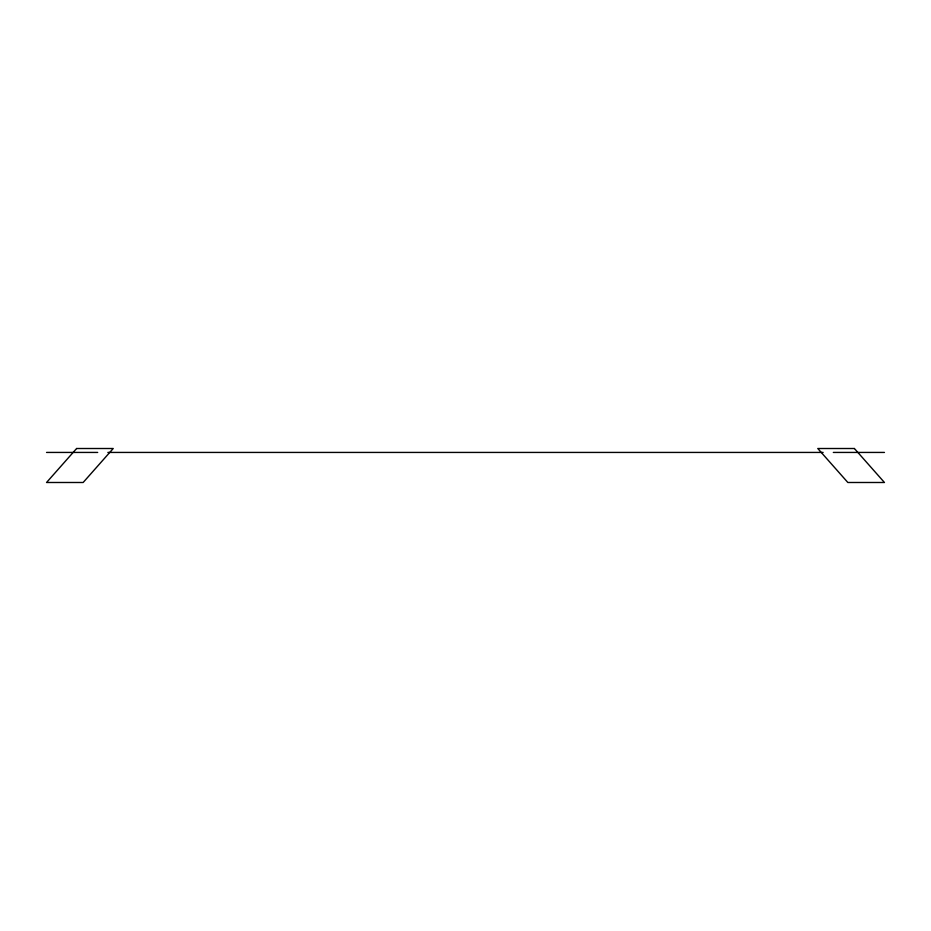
<?xml version="1.0" encoding="UTF-8"?>
<svg xmlns="http://www.w3.org/2000/svg" width="931" height="931" viewBox="0 0 931 931"><rect width="100%" height="100%" fill="white"/><g stroke="black" fill="none" stroke-linecap="round" stroke-linejoin="round"><path stroke-width="1.4" d="M46.55 452.431L97.685 452.431M107.868 452.431L823.132 452.431M833.315 452.431L884.45 452.431M76.61 448.509L46.55 482.491L83.15 482.491L113.221 448.509L76.61 448.509M854.39 448.509L817.779 448.509L847.85 482.491L884.45 482.491L854.39 448.509"/></g></svg>
